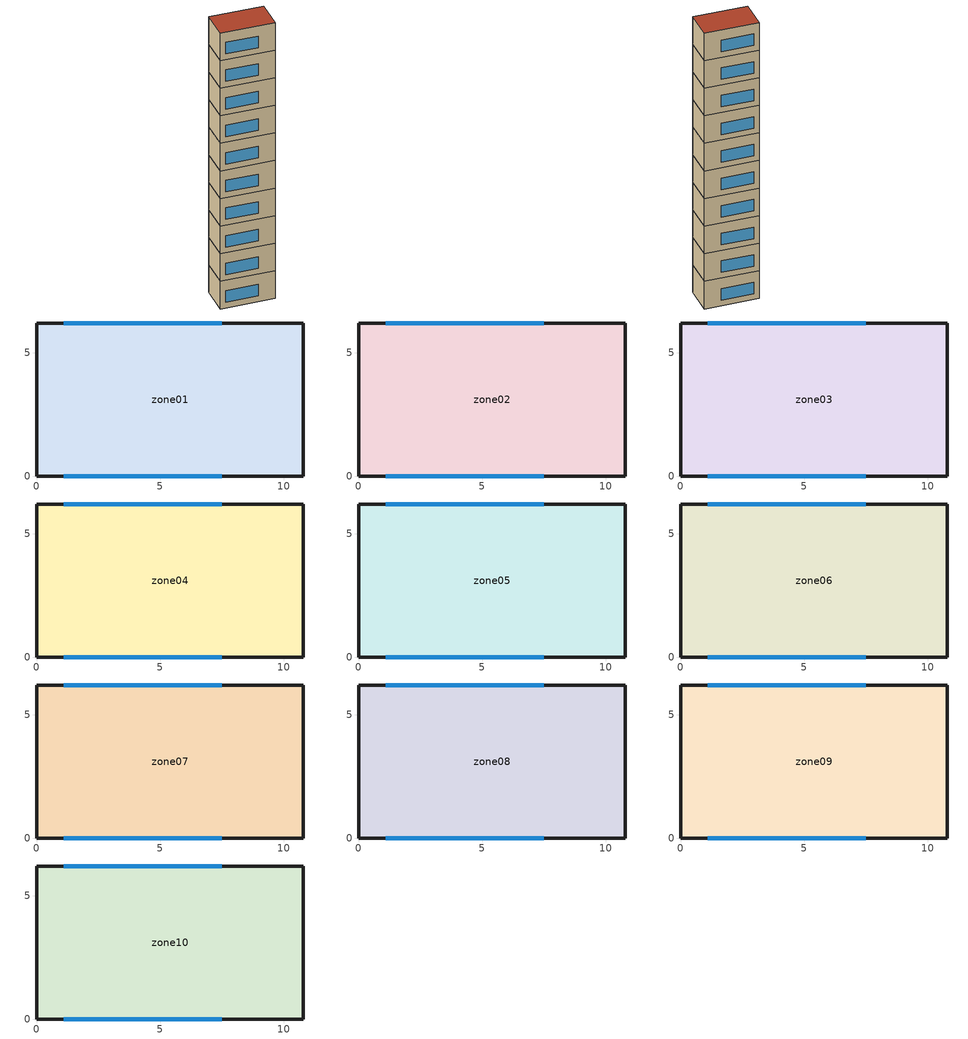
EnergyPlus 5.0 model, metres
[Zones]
zone01
 floor ground (GROUND_FLOOR): 10.8,6.2 10.8,0 0,0 0,6.2 z0
 wall outside (EXT_WALL): 10.8,0 10.8,6.2 0,6.2 0,0 10.8,0 z0:6
 window (EXT_WINDOW1): 1.1,0 7.5,0 / 7.5,6.2 1.1,6.2 z1.25:3.75
 ceiling to zone02 (ADJ_CEILING): 0,6.2 0,0 10.8,0 10.8,6.2 z6
zone02
 floor to zone01 (ADJ_CEILING): 10.8,6.2 10.8,0 0,0 0,6.2 z6
 wall outside (EXT_WALL): 10.8,0 10.8,6.2 0,6.2 0,0 10.8,0 z6:12
 window (EXT_WINDOW1): 1.1,0 7.5,0 / 7.5,6.2 1.1,6.2 z7.25:9.75
 ceiling to zone03 (ADJ_CEILING): 0,6.2 0,0 10.8,0 10.8,6.2 z12
zone03
 floor to zone02 (ADJ_CEILING): 10.8,6.2 10.8,0 0,0 0,6.2 z12
 wall outside (EXT_WALL): 10.8,0 10.8,6.2 0,6.2 0,0 10.8,0 z12:18
 window (EXT_WINDOW1): 1.1,0 7.5,0 / 7.5,6.2 1.1,6.2 z13.25:15.75
 ceiling to zone04 (ADJ_CEILING): 0,6.2 0,0 10.8,0 10.8,6.2 z18
zone04
 floor to zone03 (ADJ_CEILING): 10.8,6.2 10.8,0 0,0 0,6.2 z18
 wall outside (EXT_WALL): 10.8,0 10.8,6.2 0,6.2 0,0 10.8,0 z18:24
 window (EXT_WINDOW1): 1.1,0 7.5,0 / 7.5,6.2 1.1,6.2 z19.25:21.75
 ceiling to zone05 (ADJ_CEILING): 0,6.2 0,0 10.8,0 10.8,6.2 z24
zone05
 floor to zone04 (ADJ_CEILING): 10.8,6.2 10.8,0 0,0 0,6.2 z24
 wall outside (EXT_WALL): 10.8,0 10.8,6.2 0,6.2 0,0 10.8,0 z24:30
 window (EXT_WINDOW1): 1.1,0 7.5,0 / 7.5,6.2 1.1,6.2 z25.25:27.75
 ceiling to zone06 (ADJ_CEILING): 0,6.2 0,0 10.8,0 10.8,6.2 z30
zone06
 floor to zone05 (ADJ_CEILING): 10.8,6.2 10.8,0 0,0 0,6.2 z30
 wall outside (EXT_WALL): 10.8,0 10.8,6.2 0,6.2 0,0 10.8,0 z30:36
 window (EXT_WINDOW1): 1.1,0 7.5,0 / 7.5,6.2 1.1,6.2 z31.25:33.75
 ceiling to zone07 (ADJ_CEILING): 0,6.2 0,0 10.8,0 10.8,6.2 z36
zone07
 floor to zone06 (ADJ_CEILING): 10.8,6.2 10.8,0 0,0 0,6.2 z36
 wall outside (EXT_WALL): 10.8,0 10.8,6.2 0,6.2 0,0 10.8,0 z36:42
 window (EXT_WINDOW1): 1.1,0 7.5,0 / 7.5,6.2 1.1,6.2 z37.25:39.75
 ceiling to zone08 (ADJ_CEILING): 0,6.2 0,0 10.8,0 10.8,6.2 z42
zone08
 floor to zone07 (ADJ_CEILING): 10.8,6.2 10.8,0 0,0 0,6.2 z42
 wall outside (EXT_WALL): 10.8,0 10.8,6.2 0,6.2 0,0 10.8,0 z42:48
 window (EXT_WINDOW1): 1.1,0 7.5,0 / 7.5,6.2 1.1,6.2 z43.25:45.75
 ceiling to zone09 (ADJ_CEILING): 0,6.2 0,0 10.8,0 10.8,6.2 z48
zone09
 floor to zone08 (ADJ_CEILING): 10.8,6.2 10.8,0 0,0 0,6.2 z48
 wall outside (EXT_WALL): 10.8,0 10.8,6.2 0,6.2 0,0 10.8,0 z48:54
 window (EXT_WINDOW1): 1.1,0 7.5,0 / 7.5,6.2 1.1,6.2 z49.25:51.75
 ceiling to zone10 (ADJ_CEILING): 0,6.2 0,0 10.8,0 10.8,6.2 z54
zone10
 floor to zone09 (ADJ_CEILING): 10.8,6.2 10.8,0 0,0 0,6.2 z54
 wall outside (EXT_WALL): 10.8,0 10.8,6.2 0,6.2 0,0 10.8,0 z54:60
 window (EXT_WINDOW1): 1.1,0 7.5,0 / 7.5,6.2 1.1,6.2 z55.25:57.75
 roof outside (EXT_ROOF): 0,6.2 0,0 10.8,0 10.8,6.2 z60
[Building]
TRNSYS18: North Axis {deg}=0; Terrain=City; Loads Convergence Tolerance Value=0; Temperature Convergence Tolerance Value {deltaC}=0; Solar Distribution=FullInteriorAndExterior; Maximum Number of Warmup Days=0
[Site:Location]
not used: Latitude {deg}=0; Longitude {deg}=0; Time Zone {hr}=0; Elevation {m}=0
[Construction]
GROUND_FLOOR; EXT_WALL; EXT_ROOF; ADJ_CEILING; EXT_WINDOW1: 
[WindowProperty:ShadingControl]
ESHADE=0; ISHADE=INPUT 1*MAX_ISHADE : SHADECNTRL=ISHADE_INTERNAL
[SurfaceProperty:OtherSideCoefficients]
BOUNDARY=IDENTICAL; BOUNDARY=INPUT 1*TBOUNDARY; BOUNDARY=INPUT 1*TBOUNDARY_2; BOUNDARY=INPUT 1*TBOUNDARY_3; BOUNDARY=INPUT 1*TGROUND; BOUNDARY=20; BOUNDARY=15
[Zone] Multiplier=1
zone01; zone02; zone03; zone04; zone05; zone06; zone07; zone08; zone09; zone10
